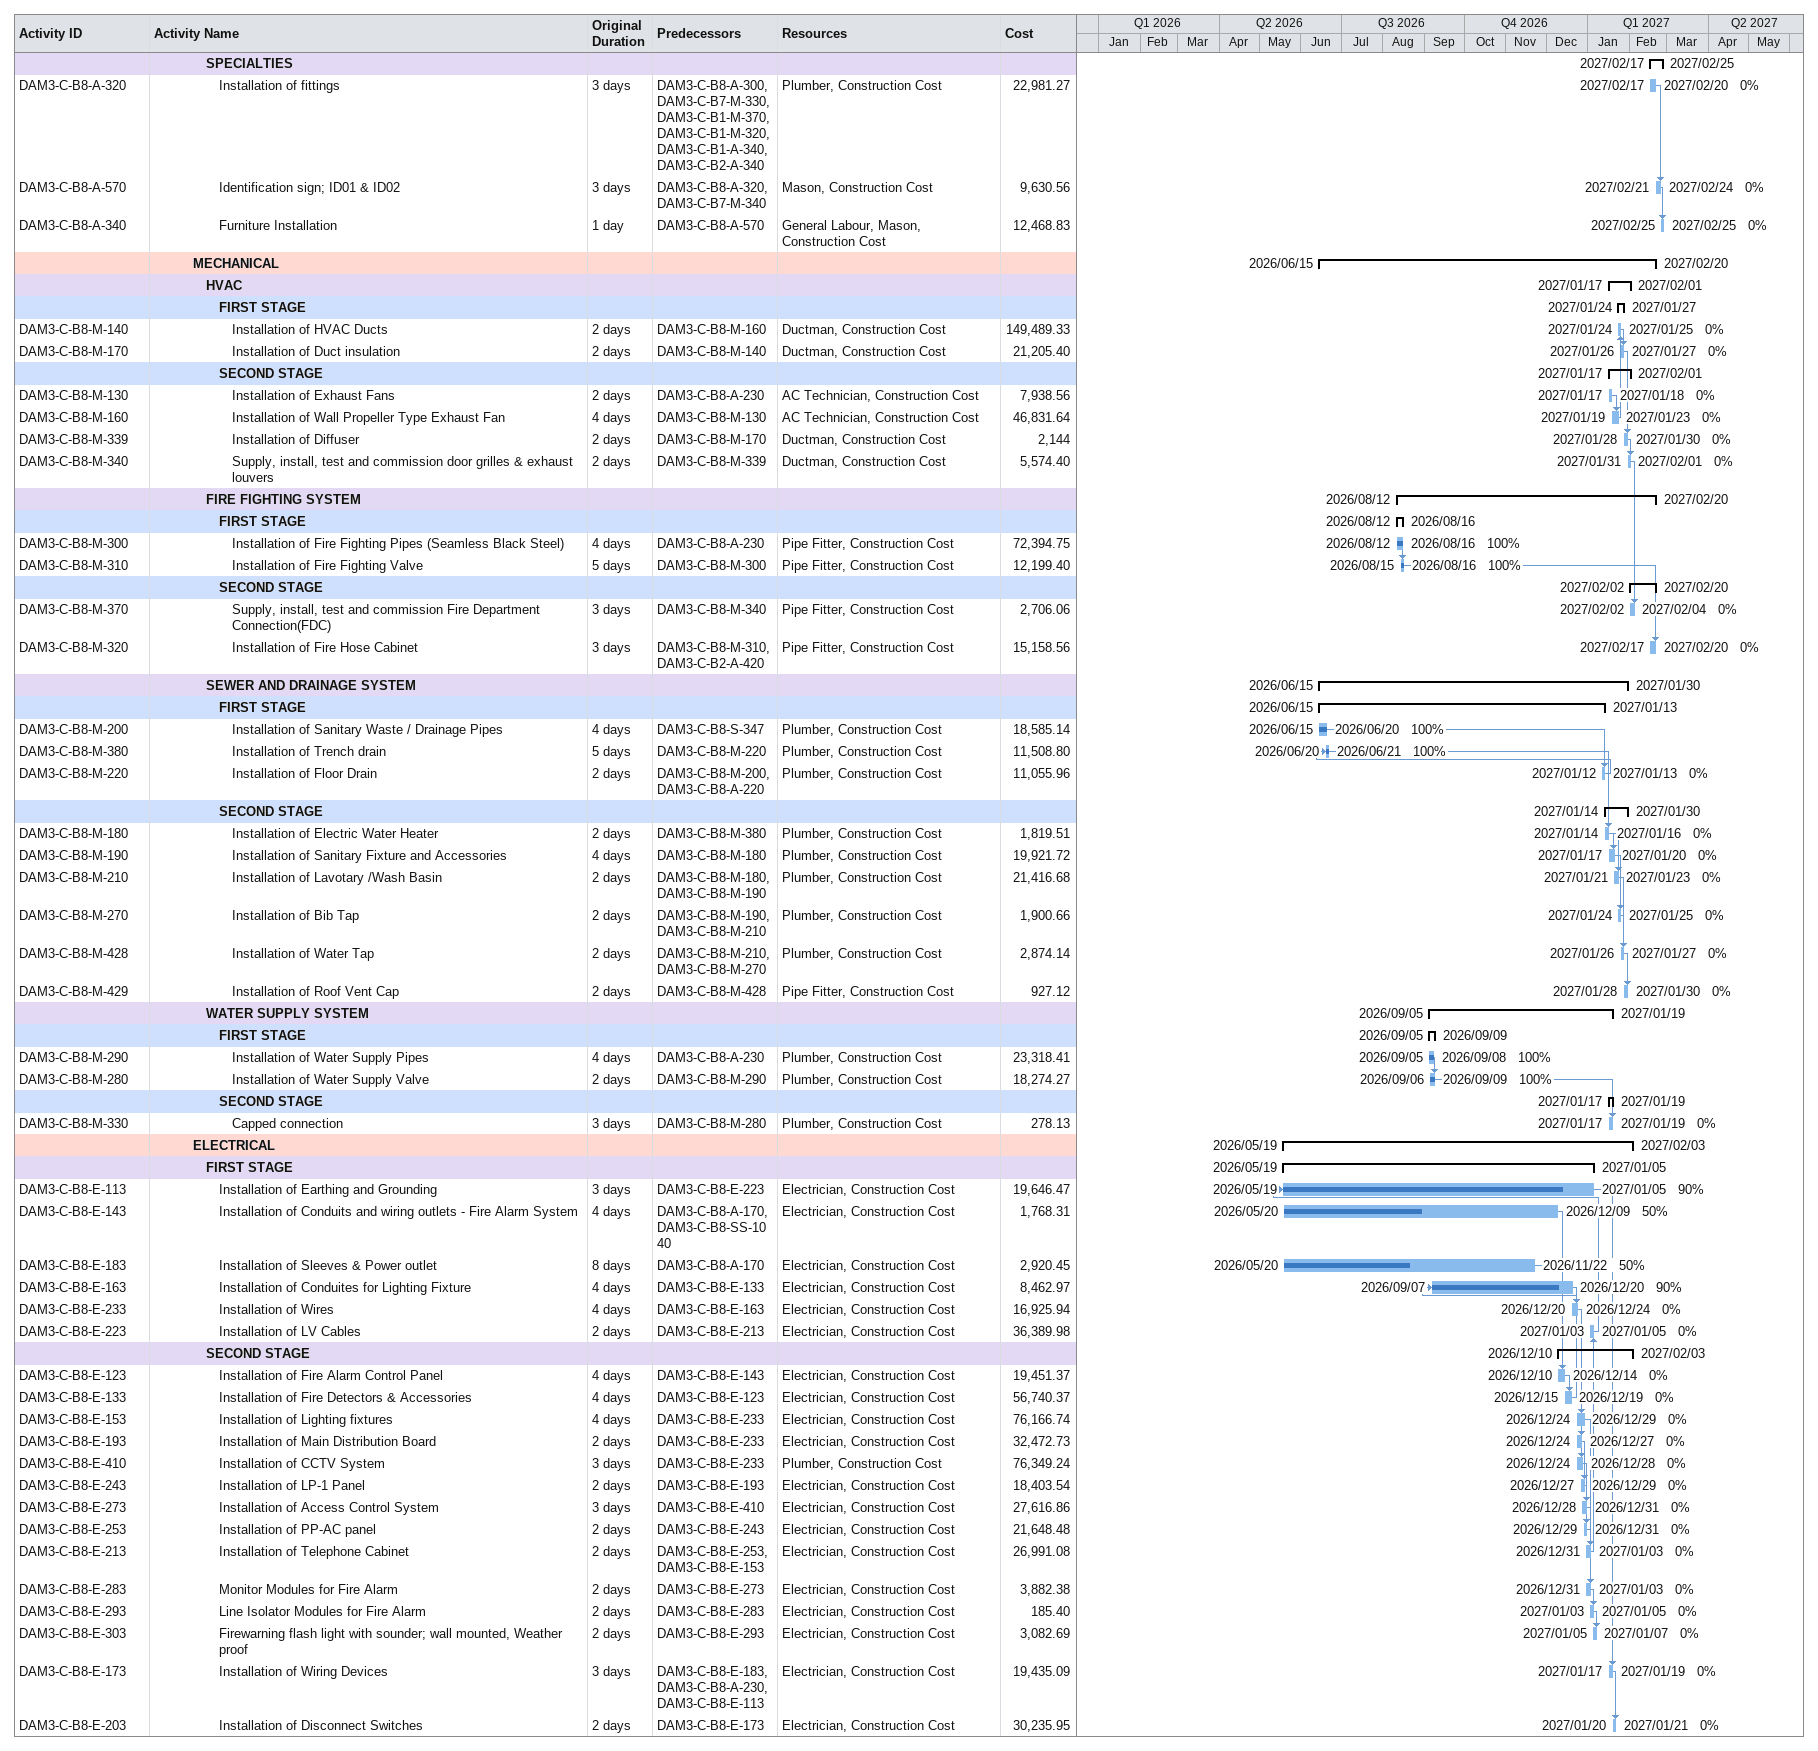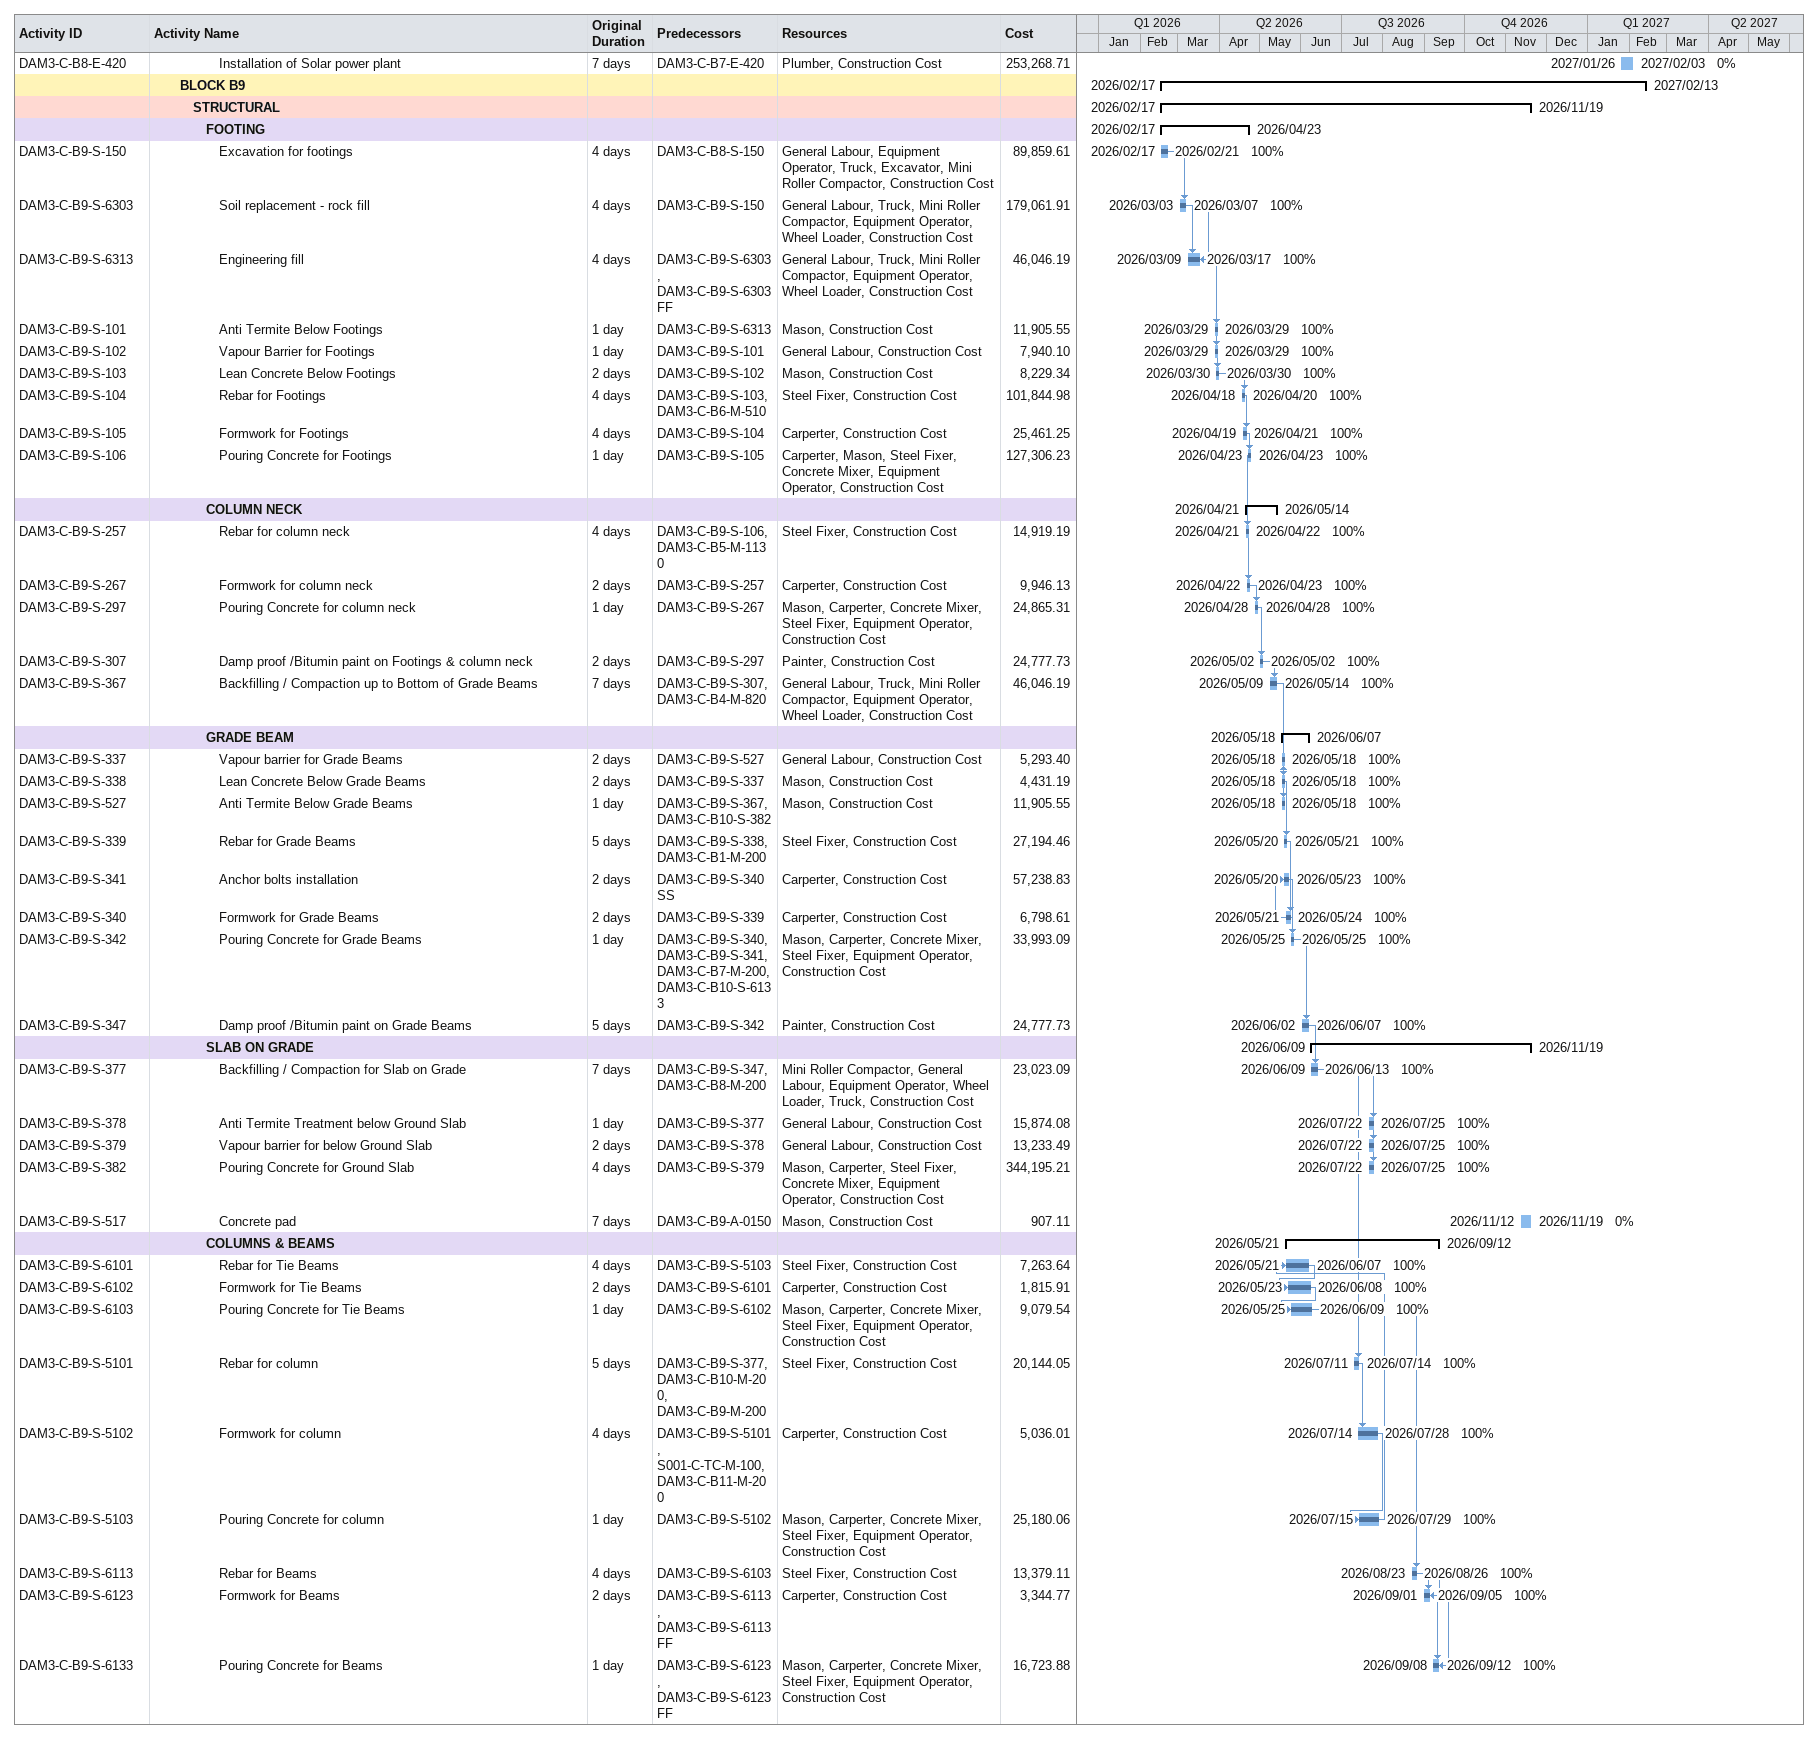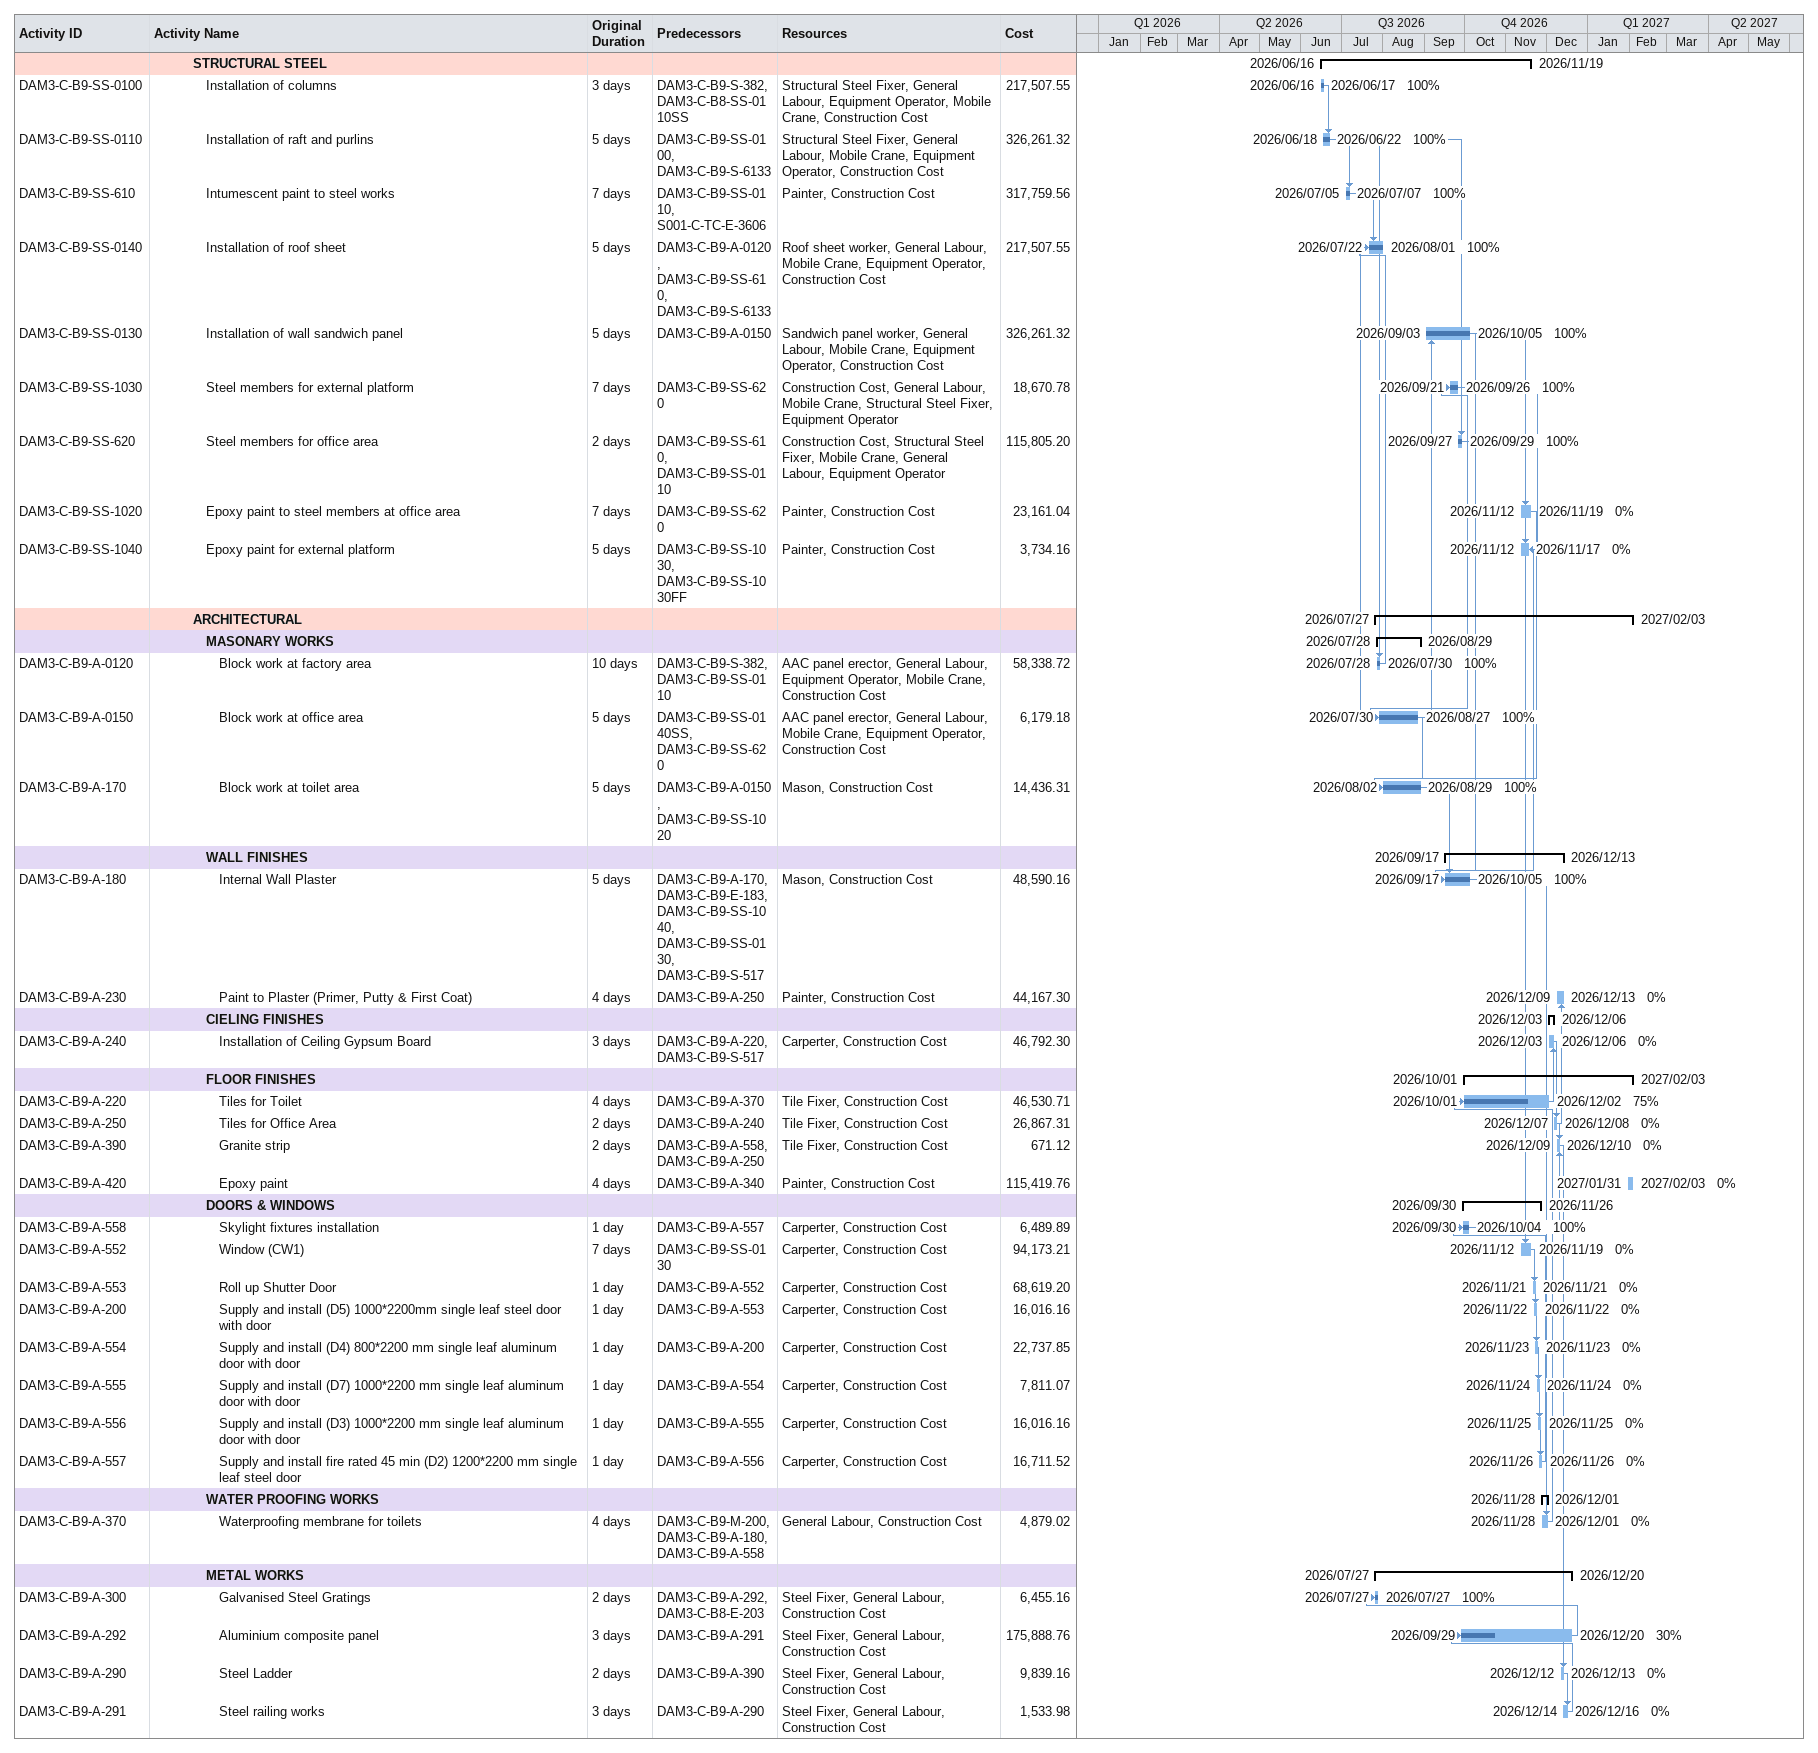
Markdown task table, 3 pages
| ID | Level | Task | Original duration | Start | Finish | Predecessors | Resources | % complete | Cost |
|---|---|---|---|---|---|---|---|---|---|
|  | 5 | **SPECIALTIES** |  | 2027-02-17 | 2027-02-25 |  |  |  |  |
| DAM3-C-B8-A-320 | 6 | Installation of fittings | 3d | 2027-02-17 | 2027-02-20 | DAM3-C-B8-A-300, DAM3-C-B7-M-330, DAM3-C-B1-M-370, DAM3-C-B1-M-320, DAM3-C-B1-A-340, DAM3-C-B2-A-340 | Plumber, Construction Cost | 0 | 22981.27 |
| DAM3-C-B8-A-570 | 6 | Identification sign; ID01 & ID02 | 3d | 2027-02-21 | 2027-02-24 | DAM3-C-B8-A-320, DAM3-C-B7-M-340 | Mason, Construction Cost | 0 | 9630.56 |
| DAM3-C-B8-A-340 | 6 | Furniture Installation | 1d | 2027-02-25 | 2027-02-25 | DAM3-C-B8-A-570 | General Labour, Mason, Construction Cost | 0 | 12468.83 |
|  | 4 | **MECHANICAL** |  | 2026-06-15 | 2027-02-20 |  |  |  |  |
|  | 5 | **HVAC** |  | 2027-01-17 | 2027-02-01 |  |  |  |  |
|  | 6 | **FIRST STAGE** |  | 2027-01-24 | 2027-01-27 |  |  |  |  |
| DAM3-C-B8-M-140 | 7 | Installation of HVAC Ducts | 2d | 2027-01-24 | 2027-01-25 | DAM3-C-B8-M-160 | Ductman, Construction Cost | 0 | 149489.33 |
| DAM3-C-B8-M-170 | 7 | Installation of Duct insulation | 2d | 2027-01-26 | 2027-01-27 | DAM3-C-B8-M-140 | Ductman, Construction Cost | 0 | 21205.40 |
|  | 6 | **SECOND STAGE** |  | 2027-01-17 | 2027-02-01 |  |  |  |  |
| DAM3-C-B8-M-130 | 7 | Installation of Exhaust Fans | 2d | 2027-01-17 | 2027-01-18 | DAM3-C-B8-A-230 | AC Technician, Construction Cost | 0 | 7938.56 |
| DAM3-C-B8-M-160 | 7 | Installation of Wall Propeller Type Exhaust Fan | 4d | 2027-01-19 | 2027-01-23 | DAM3-C-B8-M-130 | AC Technician, Construction Cost | 0 | 46831.64 |
| DAM3-C-B8-M-339 | 7 | Installation of Diffuser | 2d | 2027-01-28 | 2027-01-30 | DAM3-C-B8-M-170 | Ductman, Construction Cost | 0 | 2144 |
| DAM3-C-B8-M-340 | 7 | Supply, install, test and commission door grilles & exhaust louvers | 2d | 2027-01-31 | 2027-02-01 | DAM3-C-B8-M-339 | Ductman, Construction Cost | 0 | 5574.40 |
|  | 5 | **FIRE FIGHTING SYSTEM** |  | 2026-08-12 | 2027-02-20 |  |  |  |  |
|  | 6 | **FIRST STAGE** |  | 2026-08-12 | 2026-08-16 |  |  |  |  |
| DAM3-C-B8-M-300 | 7 | Installation of Fire Fighting Pipes (Seamless Black Steel) | 4d | 2026-08-12 | 2026-08-16 | DAM3-C-B8-A-230 | Pipe Fitter, Construction Cost | 100 | 72394.75 |
| DAM3-C-B8-M-310 | 7 | Installation of Fire Fighting Valve | 5d | 2026-08-15 | 2026-08-16 | DAM3-C-B8-M-300 | Pipe Fitter, Construction Cost | 100 | 12199.40 |
|  | 6 | **SECOND STAGE** |  | 2027-02-02 | 2027-02-20 |  |  |  |  |
| DAM3-C-B8-M-370 | 7 | Supply, install, test and commission Fire Department Connection(FDC) | 3d | 2027-02-02 | 2027-02-04 | DAM3-C-B8-M-340 | Pipe Fitter, Construction Cost | 0 | 2706.06 |
| DAM3-C-B8-M-320 | 7 | Installation of Fire Hose Cabinet | 3d | 2027-02-17 | 2027-02-20 | DAM3-C-B8-M-310, DAM3-C-B2-A-420 | Pipe Fitter, Construction Cost | 0 | 15158.56 |
|  | 5 | **SEWER AND DRAINAGE SYSTEM** |  | 2026-06-15 | 2027-01-30 |  |  |  |  |
|  | 6 | **FIRST STAGE** |  | 2026-06-15 | 2027-01-13 |  |  |  |  |
| DAM3-C-B8-M-200 | 7 | Installation of Sanitary Waste / Drainage Pipes | 4d | 2026-06-15 | 2026-06-20 | DAM3-C-B8-S-347 | Plumber, Construction Cost | 100 | 18585.14 |
| DAM3-C-B8-M-380 | 7 | Installation of Trench drain | 5d | 2026-06-20 | 2026-06-21 | DAM3-C-B8-M-220 | Plumber, Construction Cost | 100 | 11508.80 |
| DAM3-C-B8-M-220 | 7 | Installation of Floor Drain | 2d | 2027-01-12 | 2027-01-13 | DAM3-C-B8-M-200, DAM3-C-B8-A-220 | Plumber, Construction Cost | 0 | 11055.96 |
|  | 6 | **SECOND STAGE** |  | 2027-01-14 | 2027-01-30 |  |  |  |  |
| DAM3-C-B8-M-180 | 7 | Installation of Electric Water Heater | 2d | 2027-01-14 | 2027-01-16 | DAM3-C-B8-M-380 | Plumber, Construction Cost | 0 | 1819.51 |
| DAM3-C-B8-M-190 | 7 | Installation of Sanitary Fixture and Accessories | 4d | 2027-01-17 | 2027-01-20 | DAM3-C-B8-M-180 | Plumber, Construction Cost | 0 | 19921.72 |
| DAM3-C-B8-M-210 | 7 | Installation of Lavotary /Wash Basin | 2d | 2027-01-21 | 2027-01-23 | DAM3-C-B8-M-180, DAM3-C-B8-M-190 | Plumber, Construction Cost | 0 | 21416.68 |
| DAM3-C-B8-M-270 | 7 | Installation of Bib Tap | 2d | 2027-01-24 | 2027-01-25 | DAM3-C-B8-M-190, DAM3-C-B8-M-210 | Plumber, Construction Cost | 0 | 1900.66 |
| DAM3-C-B8-M-428 | 7 | Installation of Water Tap | 2d | 2027-01-26 | 2027-01-27 | DAM3-C-B8-M-210, DAM3-C-B8-M-270 | Plumber, Construction Cost | 0 | 2874.14 |
| DAM3-C-B8-M-429 | 7 | Installation of Roof Vent Cap | 2d | 2027-01-28 | 2027-01-30 | DAM3-C-B8-M-428 | Pipe Fitter, Construction Cost | 0 | 927.12 |
|  | 5 | **WATER SUPPLY SYSTEM** |  | 2026-09-05 | 2027-01-19 |  |  |  |  |
|  | 6 | **FIRST STAGE** |  | 2026-09-05 | 2026-09-09 |  |  |  |  |
| DAM3-C-B8-M-290 | 7 | Installation of Water Supply Pipes | 4d | 2026-09-05 | 2026-09-08 | DAM3-C-B8-A-230 | Plumber, Construction Cost | 100 | 23318.41 |
| DAM3-C-B8-M-280 | 7 | Installation of Water Supply Valve | 2d | 2026-09-06 | 2026-09-09 | DAM3-C-B8-M-290 | Plumber, Construction Cost | 100 | 18274.27 |
|  | 6 | **SECOND STAGE** |  | 2027-01-17 | 2027-01-19 |  |  |  |  |
| DAM3-C-B8-M-330 | 7 | Capped connection | 3d | 2027-01-17 | 2027-01-19 | DAM3-C-B8-M-280 | Plumber, Construction Cost | 0 | 278.13 |
|  | 4 | **ELECTRICAL** |  | 2026-05-19 | 2027-02-03 |  |  |  |  |
|  | 5 | **FIRST STAGE** |  | 2026-05-19 | 2027-01-05 |  |  |  |  |
| DAM3-C-B8-E-113 | 6 | Installation of Earthing and Grounding | 3d | 2026-05-19 | 2027-01-05 | DAM3-C-B8-E-223 | Electrician, Construction Cost | 90 | 19646.47 |
| DAM3-C-B8-E-143 | 6 | Installation of Conduits and wiring outlets - Fire Alarm System | 4d | 2026-05-20 | 2026-12-09 | DAM3-C-B8-A-170, DAM3-C-B8-SS-1040 | Electrician, Construction Cost | 50 | 1768.31 |
| DAM3-C-B8-E-183 | 6 | Installation of Sleeves & Power outlet | 8d | 2026-05-20 | 2026-11-22 | DAM3-C-B8-A-170 | Electrician, Construction Cost | 50 | 2920.45 |
| DAM3-C-B8-E-163 | 6 | Installation of Conduites for Lighting Fixture | 4d | 2026-09-07 | 2026-12-20 | DAM3-C-B8-E-133 | Electrician, Construction Cost | 90 | 8462.97 |
| DAM3-C-B8-E-233 | 6 | Installation of Wires | 4d | 2026-12-20 | 2026-12-24 | DAM3-C-B8-E-163 | Electrician, Construction Cost | 0 | 16925.94 |
| DAM3-C-B8-E-223 | 6 | Installation of LV Cables | 2d | 2027-01-03 | 2027-01-05 | DAM3-C-B8-E-213 | Electrician, Construction Cost | 0 | 36389.98 |
|  | 5 | **SECOND STAGE** |  | 2026-12-10 | 2027-02-03 |  |  |  |  |
| DAM3-C-B8-E-123 | 6 | Installation of Fire Alarm Control Panel | 4d | 2026-12-10 | 2026-12-14 | DAM3-C-B8-E-143 | Electrician, Construction Cost | 0 | 19451.37 |
| DAM3-C-B8-E-133 | 6 | Installation of Fire Detectors & Accessories | 4d | 2026-12-15 | 2026-12-19 | DAM3-C-B8-E-123 | Electrician, Construction Cost | 0 | 56740.37 |
| DAM3-C-B8-E-153 | 6 | Installation of Lighting fixtures | 4d | 2026-12-24 | 2026-12-29 | DAM3-C-B8-E-233 | Electrician, Construction Cost | 0 | 76166.74 |
| DAM3-C-B8-E-193 | 6 | Installation of Main Distribution Board | 2d | 2026-12-24 | 2026-12-27 | DAM3-C-B8-E-233 | Electrician, Construction Cost | 0 | 32472.73 |
| DAM3-C-B8-E-410 | 6 | Installation of CCTV System | 3d | 2026-12-24 | 2026-12-28 | DAM3-C-B8-E-233 | Plumber, Construction Cost | 0 | 76349.24 |
| DAM3-C-B8-E-243 | 6 | Installation of LP-1 Panel | 2d | 2026-12-27 | 2026-12-29 | DAM3-C-B8-E-193 | Electrician, Construction Cost | 0 | 18403.54 |
| DAM3-C-B8-E-273 | 6 | Installation of Access Control System | 3d | 2026-12-28 | 2026-12-31 | DAM3-C-B8-E-410 | Electrician, Construction Cost | 0 | 27616.86 |
| DAM3-C-B8-E-253 | 6 | Installation of PP-AC panel | 2d | 2026-12-29 | 2026-12-31 | DAM3-C-B8-E-243 | Electrician, Construction Cost | 0 | 21648.48 |
| DAM3-C-B8-E-213 | 6 | Installation of Telephone Cabinet | 2d | 2026-12-31 | 2027-01-03 | DAM3-C-B8-E-253, DAM3-C-B8-E-153 | Electrician, Construction Cost | 0 | 26991.08 |
| DAM3-C-B8-E-283 | 6 | Monitor Modules for Fire Alarm | 2d | 2026-12-31 | 2027-01-03 | DAM3-C-B8-E-273 | Electrician, Construction Cost | 0 | 3882.38 |
| DAM3-C-B8-E-293 | 6 | Line Isolator Modules for Fire Alarm | 2d | 2027-01-03 | 2027-01-05 | DAM3-C-B8-E-283 | Electrician, Construction Cost | 0 | 185.40 |
| DAM3-C-B8-E-303 | 6 | Firewarning flash light with sounder; wall mounted, Weather proof | 2d | 2027-01-05 | 2027-01-07 | DAM3-C-B8-E-293 | Electrician, Construction Cost | 0 | 3082.69 |
| DAM3-C-B8-E-173 | 6 | Installation of Wiring Devices | 3d | 2027-01-17 | 2027-01-19 | DAM3-C-B8-E-183, DAM3-C-B8-A-230, DAM3-C-B8-E-113 | Electrician, Construction Cost | 0 | 19435.09 |
| DAM3-C-B8-E-203 | 6 | Installation of Disconnect Switches | 2d | 2027-01-20 | 2027-01-21 | DAM3-C-B8-E-173 | Electrician, Construction Cost | 0 | 30235.95 |
| DAM3-C-B8-E-420 | 6 | Installation of Solar power plant | 7d | 2027-01-26 | 2027-02-03 | DAM3-C-B7-E-420 | Plumber, Construction Cost | 0 | 253268.71 |
|  | 3 | **BLOCK B9** |  | 2026-02-17 | 2027-02-13 |  |  |  |  |
|  | 4 | **STRUCTURAL** |  | 2026-02-17 | 2026-11-19 |  |  |  |  |
|  | 5 | **FOOTING** |  | 2026-02-17 | 2026-04-23 |  |  |  |  |
| DAM3-C-B9-S-150 | 6 | Excavation for footings | 4d | 2026-02-17 | 2026-02-21 | DAM3-C-B8-S-150 | General Labour, Equipment Operator, Truck, Excavator, Mini Roller Compactor, Construction Cost | 100 | 89859.61 |
| DAM3-C-B9-S-6303 | 6 | Soil replacement - rock fill | 4d | 2026-03-03 | 2026-03-07 | DAM3-C-B9-S-150 | General Labour, Truck, Mini Roller Compactor, Equipment Operator, Wheel Loader, Construction Cost | 100 | 179061.91 |
| DAM3-C-B9-S-6313 | 6 | Engineering fill | 4d | 2026-03-09 | 2026-03-17 | DAM3-C-B9-S-6303, DAM3-C-B9-S-6303FF | General Labour, Truck, Mini Roller Compactor, Equipment Operator, Wheel Loader, Construction Cost | 100 | 46046.19 |
| DAM3-C-B9-S-101 | 6 | Anti Termite Below Footings | 1d | 2026-03-29 | 2026-03-29 | DAM3-C-B9-S-6313 | Mason, Construction Cost | 100 | 11905.55 |
| DAM3-C-B9-S-102 | 6 | Vapour Barrier for Footings | 1d | 2026-03-29 | 2026-03-29 | DAM3-C-B9-S-101 | General Labour, Construction Cost | 100 | 7940.10 |
| DAM3-C-B9-S-103 | 6 | Lean Concrete Below Footings | 2d | 2026-03-30 | 2026-03-30 | DAM3-C-B9-S-102 | Mason, Construction Cost | 100 | 8229.34 |
| DAM3-C-B9-S-104 | 6 | Rebar for Footings | 4d | 2026-04-18 | 2026-04-20 | DAM3-C-B9-S-103, DAM3-C-B6-M-510 | Steel Fixer, Construction Cost | 100 | 101844.98 |
| DAM3-C-B9-S-105 | 6 | Formwork for Footings | 4d | 2026-04-19 | 2026-04-21 | DAM3-C-B9-S-104 | Carperter, Construction Cost | 100 | 25461.25 |
| DAM3-C-B9-S-106 | 6 | Pouring Concrete for Footings | 1d | 2026-04-23 | 2026-04-23 | DAM3-C-B9-S-105 | Carperter, Mason, Steel Fixer, Concrete Mixer, Equipment Operator, Construction Cost | 100 | 127306.23 |
|  | 5 | **COLUMN NECK** |  | 2026-04-21 | 2026-05-14 |  |  |  |  |
| DAM3-C-B9-S-257 | 6 | Rebar for column neck | 4d | 2026-04-21 | 2026-04-22 | DAM3-C-B9-S-106, DAM3-C-B5-M-1130 | Steel Fixer, Construction Cost | 100 | 14919.19 |
| DAM3-C-B9-S-267 | 6 | Formwork for column neck | 2d | 2026-04-22 | 2026-04-23 | DAM3-C-B9-S-257 | Carperter, Construction Cost | 100 | 9946.13 |
| DAM3-C-B9-S-297 | 6 | Pouring Concrete for column neck | 1d | 2026-04-28 | 2026-04-28 | DAM3-C-B9-S-267 | Mason, Carperter, Concrete Mixer, Steel Fixer, Equipment Operator, Construction Cost | 100 | 24865.31 |
| DAM3-C-B9-S-307 | 6 | Damp proof /Bitumin paint on Footings & column neck | 2d | 2026-05-02 | 2026-05-02 | DAM3-C-B9-S-297 | Painter, Construction Cost | 100 | 24777.73 |
| DAM3-C-B9-S-367 | 6 | Backfilling / Compaction up to Bottom of Grade Beams | 7d | 2026-05-09 | 2026-05-14 | DAM3-C-B9-S-307, DAM3-C-B4-M-820 | General Labour, Truck, Mini Roller Compactor, Equipment Operator, Wheel Loader, Construction Cost | 100 | 46046.19 |
|  | 5 | **GRADE BEAM** |  | 2026-05-18 | 2026-06-07 |  |  |  |  |
| DAM3-C-B9-S-337 | 6 | Vapour barrier for Grade Beams | 2d | 2026-05-18 | 2026-05-18 | DAM3-C-B9-S-527 | General Labour, Construction Cost | 100 | 5293.40 |
| DAM3-C-B9-S-338 | 6 | Lean Concrete Below Grade Beams | 2d | 2026-05-18 | 2026-05-18 | DAM3-C-B9-S-337 | Mason, Construction Cost | 100 | 4431.19 |
| DAM3-C-B9-S-527 | 6 | Anti Termite Below Grade Beams | 1d | 2026-05-18 | 2026-05-18 | DAM3-C-B9-S-367, DAM3-C-B10-S-382 | Mason, Construction Cost | 100 | 11905.55 |
| DAM3-C-B9-S-339 | 6 | Rebar for Grade Beams | 5d | 2026-05-20 | 2026-05-21 | DAM3-C-B9-S-338, DAM3-C-B1-M-200 | Steel Fixer, Construction Cost | 100 | 27194.46 |
| DAM3-C-B9-S-341 | 6 | Anchor bolts installation | 2d | 2026-05-20 | 2026-05-23 | DAM3-C-B9-S-340SS | Carperter, Construction Cost | 100 | 57238.83 |
| DAM3-C-B9-S-340 | 6 | Formwork for Grade Beams | 2d | 2026-05-21 | 2026-05-24 | DAM3-C-B9-S-339 | Carperter, Construction Cost | 100 | 6798.61 |
| DAM3-C-B9-S-342 | 6 | Pouring Concrete for Grade Beams | 1d | 2026-05-25 | 2026-05-25 | DAM3-C-B9-S-340, DAM3-C-B9-S-341, DAM3-C-B7-M-200, DAM3-C-B10-S-6133 | Mason, Carperter, Concrete Mixer, Steel Fixer, Equipment Operator, Construction Cost | 100 | 33993.09 |
| DAM3-C-B9-S-347 | 6 | Damp proof /Bitumin paint on Grade Beams | 5d | 2026-06-02 | 2026-06-07 | DAM3-C-B9-S-342 | Painter, Construction Cost | 100 | 24777.73 |
|  | 5 | **SLAB ON GRADE** |  | 2026-06-09 | 2026-11-19 |  |  |  |  |
| DAM3-C-B9-S-377 | 6 | Backfilling / Compaction for Slab on Grade | 7d | 2026-06-09 | 2026-06-13 | DAM3-C-B9-S-347, DAM3-C-B8-M-200 | Mini Roller Compactor, General Labour, Equipment Operator, Wheel Loader, Truck, Construction Cost | 100 | 23023.09 |
| DAM3-C-B9-S-378 | 6 | Anti Termite Treatment below Ground Slab | 1d | 2026-07-22 | 2026-07-25 | DAM3-C-B9-S-377 | General Labour, Construction Cost | 100 | 15874.08 |
| DAM3-C-B9-S-379 | 6 | Vapour barrier for below Ground Slab | 2d | 2026-07-22 | 2026-07-25 | DAM3-C-B9-S-378 | General Labour, Construction Cost | 100 | 13233.49 |
| DAM3-C-B9-S-382 | 6 | Pouring Concrete for Ground Slab | 4d | 2026-07-22 | 2026-07-25 | DAM3-C-B9-S-379 | Mason, Carperter, Steel Fixer, Concrete Mixer, Equipment Operator, Construction Cost | 100 | 344195.21 |
| DAM3-C-B9-S-517 | 6 | Concrete pad | 7d | 2026-11-12 | 2026-11-19 | DAM3-C-B9-A-0150 | Mason, Construction Cost | 0 | 907.11 |
|  | 5 | **COLUMNS & BEAMS** |  | 2026-05-21 | 2026-09-12 |  |  |  |  |
| DAM3-C-B9-S-6101 | 6 | Rebar for Tie Beams | 4d | 2026-05-21 | 2026-06-07 | DAM3-C-B9-S-5103 | Steel Fixer, Construction Cost | 100 | 7263.64 |
| DAM3-C-B9-S-6102 | 6 | Formwork for Tie Beams | 2d | 2026-05-23 | 2026-06-08 | DAM3-C-B9-S-6101 | Carperter, Construction Cost | 100 | 1815.91 |
| DAM3-C-B9-S-6103 | 6 | Pouring Concrete for Tie Beams | 1d | 2026-05-25 | 2026-06-09 | DAM3-C-B9-S-6102 | Mason, Carperter, Concrete Mixer, Steel Fixer, Equipment Operator, Construction Cost | 100 | 9079.54 |
| DAM3-C-B9-S-5101 | 6 | Rebar for column | 5d | 2026-07-11 | 2026-07-14 | DAM3-C-B9-S-377, DAM3-C-B10-M-200, DAM3-C-B9-M-200 | Steel Fixer, Construction Cost | 100 | 20144.05 |
| DAM3-C-B9-S-5102 | 6 | Formwork for column | 4d | 2026-07-14 | 2026-07-28 | DAM3-C-B9-S-5101, S001-C-TC-M-100, DAM3-C-B11-M-200 | Carperter, Construction Cost | 100 | 5036.01 |
| DAM3-C-B9-S-5103 | 6 | Pouring Concrete for column | 1d | 2026-07-15 | 2026-07-29 | DAM3-C-B9-S-5102 | Mason, Carperter, Concrete Mixer, Steel Fixer, Equipment Operator, Construction Cost | 100 | 25180.06 |
| DAM3-C-B9-S-6113 | 6 | Rebar for Beams | 4d | 2026-08-23 | 2026-08-26 | DAM3-C-B9-S-6103 | Steel Fixer, Construction Cost | 100 | 13379.11 |
| DAM3-C-B9-S-6123 | 6 | Formwork for Beams | 2d | 2026-09-01 | 2026-09-05 | DAM3-C-B9-S-6113, DAM3-C-B9-S-6113FF | Carperter, Construction Cost | 100 | 3344.77 |
| DAM3-C-B9-S-6133 | 6 | Pouring Concrete for Beams | 1d | 2026-09-08 | 2026-09-12 | DAM3-C-B9-S-6123, DAM3-C-B9-S-6123FF | Mason, Carperter, Concrete Mixer, Steel Fixer, Equipment Operator, Construction Cost | 100 | 16723.88 |
|  | 4 | **STRUCTURAL STEEL** |  | 2026-06-16 | 2026-11-19 |  |  |  |  |
| DAM3-C-B9-SS-0100 | 5 | Installation of columns | 3d | 2026-06-16 | 2026-06-17 | DAM3-C-B9-S-382, DAM3-C-B8-SS-0110SS | Structural Steel Fixer, General Labour, Equipment Operator, Mobile Crane, Construction Cost | 100 | 217507.55 |
| DAM3-C-B9-SS-0110 | 5 | Installation of raft and purlins | 5d | 2026-06-18 | 2026-06-22 | DAM3-C-B9-SS-0100, DAM3-C-B9-S-6133 | Structural Steel Fixer, General Labour, Mobile Crane, Equipment Operator, Construction Cost | 100 | 326261.32 |
| DAM3-C-B9-SS-610 | 5 | Intumescent paint to steel works | 7d | 2026-07-05 | 2026-07-07 | DAM3-C-B9-SS-0110, S001-C-TC-E-3606 | Painter, Construction Cost | 100 | 317759.56 |
| DAM3-C-B9-SS-0140 | 5 | Installation of roof sheet | 5d | 2026-07-22 | 2026-08-01 | DAM3-C-B9-A-0120, DAM3-C-B9-SS-610, DAM3-C-B9-S-6133 | Roof sheet worker, General Labour, Mobile Crane, Equipment Operator, Construction Cost | 100 | 217507.55 |
| DAM3-C-B9-SS-0130 | 5 | Installation of wall sandwich panel | 5d | 2026-09-03 | 2026-10-05 | DAM3-C-B9-A-0150 | Sandwich panel worker, General Labour, Mobile Crane, Equipment Operator, Construction Cost | 100 | 326261.32 |
| DAM3-C-B9-SS-1030 | 5 | Steel members for external platform | 7d | 2026-09-21 | 2026-09-26 | DAM3-C-B9-SS-620 | Construction Cost, General Labour, Mobile Crane, Structural Steel Fixer, Equipment Operator | 100 | 18670.78 |
| DAM3-C-B9-SS-620 | 5 | Steel members for office area | 2d | 2026-09-27 | 2026-09-29 | DAM3-C-B9-SS-610, DAM3-C-B9-SS-0110 | Construction Cost, Structural Steel Fixer, Mobile Crane, General Labour, Equipment Operator | 100 | 115805.20 |
| DAM3-C-B9-SS-1020 | 5 | Epoxy paint to steel members at office area | 7d | 2026-11-12 | 2026-11-19 | DAM3-C-B9-SS-620 | Painter, Construction Cost | 0 | 23161.04 |
| DAM3-C-B9-SS-1040 | 5 | Epoxy paint for external platform | 5d | 2026-11-12 | 2026-11-17 | DAM3-C-B9-SS-1030, DAM3-C-B9-SS-1030FF | Painter, Construction Cost | 0 | 3734.16 |
|  | 4 | **ARCHITECTURAL** |  | 2026-07-27 | 2027-02-03 |  |  |  |  |
|  | 5 | **MASONARY WORKS** |  | 2026-07-28 | 2026-08-29 |  |  |  |  |
| DAM3-C-B9-A-0120 | 6 | Block work at factory area | 10d | 2026-07-28 | 2026-07-30 | DAM3-C-B9-S-382, DAM3-C-B9-SS-0110 | AAC panel erector, General Labour, Equipment Operator, Mobile Crane, Construction Cost | 100 | 58338.72 |
| DAM3-C-B9-A-0150 | 6 | Block work at office area | 5d | 2026-07-30 | 2026-08-27 | DAM3-C-B9-SS-0140SS, DAM3-C-B9-SS-620 | AAC panel erector, General Labour, Mobile Crane, Equipment Operator, Construction Cost | 100 | 6179.18 |
| DAM3-C-B9-A-170 | 6 | Block work at toilet area | 5d | 2026-08-02 | 2026-08-29 | DAM3-C-B9-A-0150, DAM3-C-B9-SS-1020 | Mason, Construction Cost | 100 | 14436.31 |
|  | 5 | **WALL FINISHES** |  | 2026-09-17 | 2026-12-13 |  |  |  |  |
| DAM3-C-B9-A-180 | 6 | Internal Wall Plaster | 5d | 2026-09-17 | 2026-10-05 | DAM3-C-B9-A-170, DAM3-C-B9-E-183, DAM3-C-B9-SS-1040, DAM3-C-B9-SS-0130, DAM3-C-B9-S-517 | Mason, Construction Cost | 100 | 48590.16 |
| DAM3-C-B9-A-230 | 6 | Paint to Plaster (Primer, Putty & First Coat) | 4d | 2026-12-09 | 2026-12-13 | DAM3-C-B9-A-250 | Painter, Construction Cost | 0 | 44167.30 |
|  | 5 | **CIELING FINISHES** |  | 2026-12-03 | 2026-12-06 |  |  |  |  |
| DAM3-C-B9-A-240 | 6 | Installation of Ceiling Gypsum Board | 3d | 2026-12-03 | 2026-12-06 | DAM3-C-B9-A-220, DAM3-C-B9-S-517 | Carperter, Construction Cost | 0 | 46792.30 |
|  | 5 | **FLOOR FINISHES** |  | 2026-10-01 | 2027-02-03 |  |  |  |  |
| DAM3-C-B9-A-220 | 6 | Tiles for Toilet | 4d | 2026-10-01 | 2026-12-02 | DAM3-C-B9-A-370 | Tile Fixer, Construction Cost | 75 | 46530.71 |
| DAM3-C-B9-A-250 | 6 | Tiles for Office Area | 2d | 2026-12-07 | 2026-12-08 | DAM3-C-B9-A-240 | Tile Fixer, Construction Cost | 0 | 26867.31 |
| DAM3-C-B9-A-390 | 6 | Granite strip | 2d | 2026-12-09 | 2026-12-10 | DAM3-C-B9-A-558, DAM3-C-B9-A-250 | Tile Fixer, Construction Cost | 0 | 671.12 |
| DAM3-C-B9-A-420 | 6 | Epoxy paint | 4d | 2027-01-31 | 2027-02-03 | DAM3-C-B9-A-340 | Painter, Construction Cost | 0 | 115419.76 |
|  | 5 | **DOORS & WINDOWS** |  | 2026-09-30 | 2026-11-26 |  |  |  |  |
| DAM3-C-B9-A-558 | 6 | Skylight fixtures installation | 1d | 2026-09-30 | 2026-10-04 | DAM3-C-B9-A-557 | Carperter, Construction Cost | 100 | 6489.89 |
| DAM3-C-B9-A-552 | 6 | Window (CW1) | 7d | 2026-11-12 | 2026-11-19 | DAM3-C-B9-SS-0130 | Carperter, Construction Cost | 0 | 94173.21 |
| DAM3-C-B9-A-553 | 6 | Roll up Shutter Door | 1d | 2026-11-21 | 2026-11-21 | DAM3-C-B9-A-552 | Carperter, Construction Cost | 0 | 68619.20 |
| DAM3-C-B9-A-200 | 6 | Supply and install (D5) 1000*2200mm single leaf steel door with door | 1d | 2026-11-22 | 2026-11-22 | DAM3-C-B9-A-553 | Carperter, Construction Cost | 0 | 16016.16 |
| DAM3-C-B9-A-554 | 6 | Supply and install (D4) 800*2200 mm single leaf aluminum door with door | 1d | 2026-11-23 | 2026-11-23 | DAM3-C-B9-A-200 | Carperter, Construction Cost | 0 | 22737.85 |
| DAM3-C-B9-A-555 | 6 | Supply and install (D7) 1000*2200 mm single leaf aluminum door with door | 1d | 2026-11-24 | 2026-11-24 | DAM3-C-B9-A-554 | Carperter, Construction Cost | 0 | 7811.07 |
| DAM3-C-B9-A-556 | 6 | Supply and install (D3) 1000*2200 mm single leaf aluminum door with door | 1d | 2026-11-25 | 2026-11-25 | DAM3-C-B9-A-555 | Carperter, Construction Cost | 0 | 16016.16 |
| DAM3-C-B9-A-557 | 6 | Supply and install fire rated 45 min (D2) 1200*2200 mm single leaf steel door | 1d | 2026-11-26 | 2026-11-26 | DAM3-C-B9-A-556 | Carperter, Construction Cost | 0 | 16711.52 |
|  | 5 | **WATER PROOFING WORKS** |  | 2026-11-28 | 2026-12-01 |  |  |  |  |
| DAM3-C-B9-A-370 | 6 | Waterproofing membrane for toilets | 4d | 2026-11-28 | 2026-12-01 | DAM3-C-B9-M-200, DAM3-C-B9-A-180, DAM3-C-B9-A-558 | General Labour, Construction Cost | 0 | 4879.02 |
|  | 5 | **METAL WORKS** |  | 2026-07-27 | 2026-12-20 |  |  |  |  |
| DAM3-C-B9-A-300 | 6 | Galvanised Steel Gratings | 2d | 2026-07-27 | 2026-07-27 | DAM3-C-B9-A-292, DAM3-C-B8-E-203 | Steel Fixer, General Labour, Construction Cost | 100 | 6455.16 |
| DAM3-C-B9-A-292 | 6 | Aluminium composite panel | 3d | 2026-09-29 | 2026-12-20 | DAM3-C-B9-A-291 | Steel Fixer, General Labour, Construction Cost | 30 | 175888.76 |
| DAM3-C-B9-A-290 | 6 | Steel Ladder | 2d | 2026-12-12 | 2026-12-13 | DAM3-C-B9-A-390 | Steel Fixer, General Labour, Construction Cost | 0 | 9839.16 |
| DAM3-C-B9-A-291 | 6 | Steel railing works | 3d | 2026-12-14 | 2026-12-16 | DAM3-C-B9-A-290 | Steel Fixer, General Labour, Construction Cost | 0 | 1533.98 |
